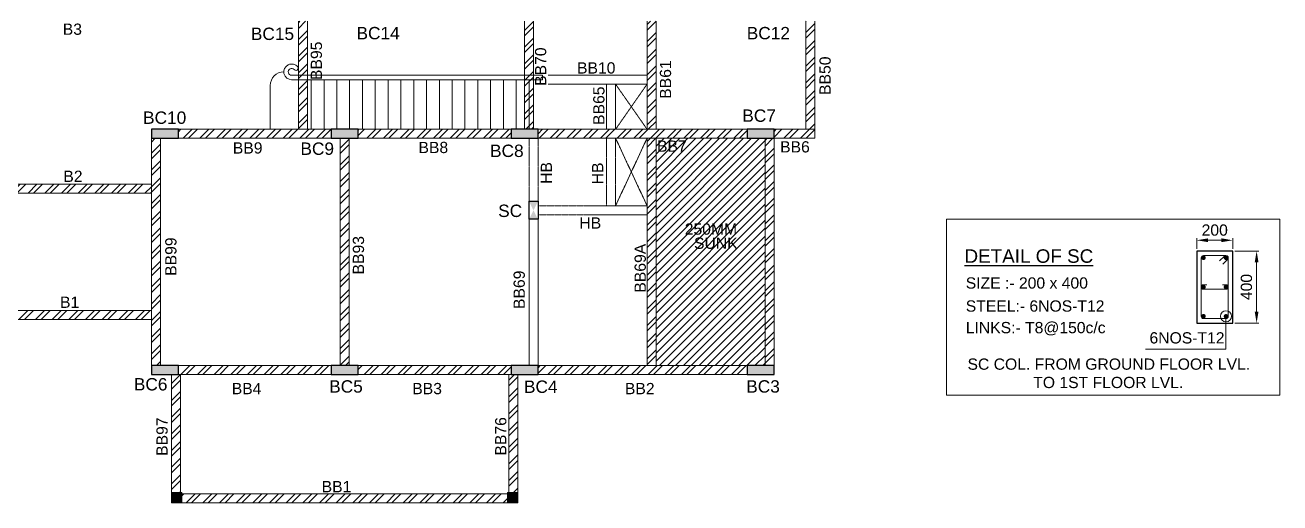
# Model space of a CAD drawing. Header units: metres. Extents: x 79516 to 173451, y -2110733 to -2039064.
# Drawn here: x 103860 to 131771, y -2091009 to -2080394 of the extents above; entities that cross this region are included whole.
import ezdxf
from ezdxf.enums import TextEntityAlignment as Align

# ---------------------------------------------------------------- set-up
doc = ezdxf.new("R2010")
doc.units = ezdxf.units.M
doc.header["$LTSCALE"] = 15
doc.header["$MEASUREMENT"] = 0
doc.header["$PDMODE"] = 35
doc.header["$PDSIZE"] = -10
doc.linetypes.add('HIDDEN', pattern=[0.375, 0.25, -0.125])
for name, color, linetype, lineweight in [('BEAM HIDDEN_ASC', 32, 'HIDDEN', 18), ('BEAM NO_ASC', 7, 'Continuous', 20), ('BEAM_ASC', 1, 'Continuous', 20), ('BRICK WALL', 8, 'Continuous', 13), ('COLUMN FLOATING_ASC', 6, 'Continuous', 30), ('COLUMN HATCH_ASC', 155, 'Continuous', 0), ('COLUMN NO._ASC', 7, 'Continuous', 25), ('COLUMN STOP_ASC', 122, 'Continuous', 20), ('COLUMN_ASC', 4, 'Continuous', 30), ('DIMENSION_ASC', 251, 'Continuous', 9), ('DUCT_ASC', 253, 'HIDDEN', 13), ('HATCH_ASC', 253, 'Continuous', 5), ('NEW COLUMN NO._ ASC', 7, 'Continuous', 25), ('STAIR_ASC', 150, 'Continuous', 13), ('STIRRUPS_ASC', 22, 'Continuous', 5), ('TEXT HEADER_ASC', 7, 'Continuous', 25), ('TEXT SCHEDULE_ASC', 7, 'Continuous', 5), ('TEXT_ASC', 7, 'Continuous', 25)]:
    doc.layers.add(name, color=color, linetype=linetype, lineweight=lineweight)
doc.layers.add('Link And Stirrups', color=4, linetype='Continuous')
doc.styles.add('ASC_DIMENSION', font='swiss.ttf', dxfattribs={"height": 250})
doc.styles.add('STANDERD ASC', font='swiss.ttf', dxfattribs={"height": 250})
doc.dimstyles.new('ASC_100mm', dxfattribs={"dimtxt": 250, "dimasz": 250, "dimexe": 50, "dimexo": 50, "dimgap": 100, "dimtad": 1, "dimdec": 0, "dimzin": 0, "dimdsep": 46, "dimtxsty": 'ASC_DIMENSION', "dimcen": 0, "dimclrd": 256, "dimclre": 256, "dimclrt": 7, "dimadec": 0, "dimazin": 0, "dimtfac": 1, "dimtdec": 0, "dimtofl": 0, "dimtmove": 0, "dimatfit": 2, "dimfxl": 1, "dimtolj": 1, "dimtzin": 0, "dimlwd": -1, "dimlwe": -1, "dimarcsym": 1})
doc.dimstyles.new('ASC_25mm', dxfattribs={"dimtxt": 250, "dimasz": 250, "dimexe": 50, "dimexo": 50, "dimgap": 100, "dimtad": 1, "dimdec": 0, "dimlfac": 0.25, "dimzin": 0, "dimdsep": 46, "dimtxsty": 'ASC_DIMENSION', "dimcen": 0, "dimclrd": 256, "dimclre": 256, "dimclrt": 7, "dimadec": 0, "dimazin": 0, "dimtfac": 1, "dimtdec": 0, "dimtofl": 0, "dimtmove": 0, "dimatfit": 2, "dimfxl": 1, "dimtolj": 1, "dimtzin": 0, "dimlwd": -1, "dimlwe": -1, "dimarcsym": 1})
pattern_1 = [(45, (-800708.77, -593580.78), (-185.61553, 185.61553), []), (45, (-800585.02, -593580.78), (-185.61553, 185.61553), [])]
pattern_2 = [(45, (-791679.156, -1371052.285), (-17.67766953, 17.67766953), [])]

# ---------------------------------------------------------------- blocks, each defined once
blk = doc.blocks.new('*D43')
at = {"layer": 'Defpoints', "color": 0, "transparency": 16777216}
for p in [(130721, -2085174), (129921, -2085413), (130721, -2085413)]:
    blk.add_point(p, dxfattribs=at)
at = {"layer": 'DIMENSION_ASC', "linetype": 'ByBlock', "transparency": 16777216}
for p, q in [((129921, -2085363), (129921, -2085124)), ((130171, -2085174), (130471, -2085174)), ((130721, -2085363), (130721, -2085124))]:
    blk.add_line(p, q, dxfattribs=at)
at = {"layer": 'DIMENSION_ASC', "transparency": 16777216}
for points in [[(130171, -2085132), (130171, -2085215), (129921, -2085174)], [(130471, -2085215), (130471, -2085132), (130721, -2085174)]]:
    blk.add_solid(points, dxfattribs=at)
at = {"layer": 'DIMENSION_ASC', "color": 7, "transparency": 16777216, "insert": (130321, -2084949), "char_height": 250, "attachment_point": 5, "style": 'ASC_DIMENSION'}
blk.add_mtext('\\A1;200', dxfattribs=at)
blk = doc.blocks.new('*D44')
at = {"layer": 'Defpoints', "color": 0, "transparency": 16777216}
for p in [(130721, -2085413), (130721, -2087013), (131252, -2087013)]:
    blk.add_point(p, dxfattribs=at)
at = {"layer": 'DIMENSION_ASC', "linetype": 'ByBlock', "transparency": 16777216}
for p, q in [((130771, -2085413), (131302, -2085413)), ((131252, -2085663), (131252, -2086763)), ((130771, -2087013), (131302, -2087013))]:
    blk.add_line(p, q, dxfattribs=at)
at = {"layer": 'DIMENSION_ASC', "transparency": 16777216}
for points in [[(131294, -2085663), (131211, -2085663), (131252, -2085413)], [(131211, -2086763), (131294, -2086763), (131252, -2087013)]]:
    blk.add_solid(points, dxfattribs=at)
at = {"layer": 'DIMENSION_ASC', "color": 7, "transparency": 16777216, "insert": (131027, -2086213), "char_height": 250, "attachment_point": 5, "rotation": 90, "style": 'ASC_DIMENSION'}
blk.add_mtext('\\A1;400', dxfattribs=at)
blk = doc.blocks.new('dwg5D38')
at = {"layer": 'STAIR_ASC'}
for p, q in [((-18, 28000, 0), (-18, 29100, 0)), ((5837, 29100, 0), (-18, 29100, 0)), ((82, 29100, 0), (82, 28000, 0)), ((367, 28000, 0), (367, 29100, 0)), ((652, 28000, 0), (652, 29100, 0)), ((937, 28000, 0), (937, 29100, 0)), ((1222, 28000, 0), (1222, 29100, 0)), ((1507, 28000, 0), (1507, 29100, 0)), ((1792, 28000, 0), (1792, 29100, 0)), ((2077, 28000, 0), (2077, 29100, 0)), ((2362, 28000, 0), (2362, 29100, 0)), ((2647, 28000, 0), (2647, 29100, 0)), ((2932, 28000, 0), (2932, 29100, 0)), ((3217, 28000, 0), (3217, 29100, 0)), ((3502, 28000, 0), (3502, 29100, 0)), ((3787, 28000, 0), (3787, 29100, 0)), ((4072, 28000, 0), (4072, 29100, 0)), ((4357, 28000, 0), (4357, 29100, 0)), ((4642, 28000, 0), (4642, 29100, 0)), ((4927, 28000, 0), (4927, 29100, 0)), ((5212, 28000, 0), (5212, 29100, 0)), ((19457, 29100, 0), (13602, 29100, 0)), ((14227, 28000, 0), (14227, 29100, 0)), ((14512, 28000, 0), (14512, 29100, 0)), ((14797, 28000, 0), (14797, 29100, 0)), ((15082, 28000, 0), (15082, 29100, 0)), ((15367, 28000, 0), (15367, 29100, 0)), ((15652, 28000, 0), (15652, 29100, 0)), ((15937, 28000, 0), (15937, 29100, 0)), ((16222, 28000, 0), (16222, 29100, 0)), ((16507, 28000, 0), (16507, 29100, 0)), ((16792, 28000, 0), (16792, 29100, 0)), ((17077, 28000, 0), (17077, 29100, 0)), ((17362, 28000, 0), (17362, 29100, 0)), ((17647, 28000, 0), (17647, 29100, 0)), ((17932, 28000, 0), (17932, 29100, 0)), ((18217, 28000, 0), (18217, 29100, 0)), ((18502, 28000, 0), (18502, 29100, 0)), ((18787, 28000, 0), (18787, 29100, 0)), ((19072, 28000, 0), (19072, 29100, 0)), ((19357, 29100, 0), (19357, 28000, 0)), ((19457, 28000, 0), (19457, 29100, 0)), ((-218, 27900, 0), (-218, 28000, 0)), ((-218, 28000, 0), (-18, 28000, 0)), ((82, 28000, 0), (5362, 28000, 0)), ((19357, 28000, 0), (14077, 28000, 0)), ((19657, 28000, 0), (19457, 28000, 0)), ((19657, 27900, 0), (19657, 28000, 0)), ((5362, 27900, 0), (-218, 27900, 0)), ((14077, 27900, 0), (19657, 27900, 0)), ((-800, 1300), (-800, 1200)), ((4780, 1300), (-800, 1300)), ((-800, 1200), (4780, 1200)), ((-600, 1200), (-600, 100)), ((-500, 100), (-500, 1200)), ((-215, 1200), (-215, 100)), ((70, 1200), (70, 100)), ((355, 1200), (355, 100)), ((640, 1200), (640, 100)), ((925, 1200), (925, 100)), ((1210, 1200), (1210, 100)), ((1495, 1200), (1495, 100)), ((1780, 1200), (1780, 100)), ((2065, 1200), (2065, 100)), ((2350, 1200), (2350, 100)), ((2635, 1200), (2635, 100)), ((2920, 1200), (2920, 100)), ((3205, 1200), (3205, 100)), ((3490, 1200), (3490, 100)), ((3775, 1200), (3775, 100)), ((4060, 1200), (4060, 100)), ((4345, 1200), (4345, 100)), ((4630, 1200), (4630, 100)), ((14560, 1300, 0), (20140, 1300, 0)), ((20140, 1200, 0), (14560, 1200, 0)), ((14710, 1200, 0), (14710, 100, 0)), ((14995, 1200, 0), (14995, 100, 0)), ((15280, 1200, 0), (15280, 100, 0)), ((15565, 1200, 0), (15565, 100, 0)), ((15850, 1200, 0), (15850, 100, 0)), ((16135, 1200, 0), (16135, 100, 0)), ((16420, 1200, 0), (16420, 100, 0)), ((16705, 1200, 0), (16705, 100, 0)), ((16990, 1200, 0), (16990, 100, 0)), ((17275, 1200, 0), (17275, 100, 0)), ((17560, 1200, 0), (17560, 100, 0)), ((17845, 1200, 0), (17845, 100, 0)), ((18130, 1200, 0), (18130, 100, 0)), ((18415, 1200, 0), (18415, 100, 0)), ((18700, 1200, 0), (18700, 100, 0)), ((18985, 1200, 0), (18985, 100, 0)), ((19270, 1200, 0), (19270, 100, 0)), ((19555, 1200, 0), (19555, 100, 0)), ((19840, 100, 0), (19840, 1200, 0)), ((19940, 1200, 0), (19940, 100, 0)), ((20140, 1300, 0), (20140, 1200, 0)), ((5255, 100), (-600, 100)), ((19940, 100, 0), (14085, 100, 0))]:
    blk.add_line(p, q, dxfattribs=at)
at = {"layer": 'STAIR_ASC', "elevation": 0}
for points in [[(5537, 27825), (5537, 27825, 0.414214), (5837, 28125), (5837, 29100)], [(13902, 27825), (13902, 27825, -0.414214), (13602, 28125), (13602, 29100)], [(4955, 1375), (4955, 1375, -0.414214), (5255, 1075), (5255, 100)], [(14385, 1375), (14385, 1375, 0.414214), (14085, 1075), (14085, 100)]]:
    blk.add_lwpolyline(points, format="xyb", dxfattribs=at)
at = {"layer": 'STAIR_ASC'}
for centre, radius, start, end in [((5362, 27825, 0), 175, 219.0153, 90), ((14077, 27825, 0), 175, 90, 320.9847), ((5267, 27744, 0), 50, 35.4902, 215.4902), ((5362, 27825, 0), 75.1, 223.7824, 89.7644), ((14078, 27825, 0), 75.1, 90.2356, 316.2176), ((14173, 27744, 0), 50, 324.5098, 144.5098), ((4685, 1456), 50, 144.5098, 324.5098), ((4780, 1375), 175, 270, 140.9847), ((4780, 1375), 75.1, 270.2356, 136.2176), ((14560, 1375, 0), 175, 39.0153, 270), ((14560, 1375, 0), 75.1, 43.7824, 269.7644), ((14655, 1456, 0), 50, 215.4902, 35.4902)]:
    blk.add_arc(centre, radius, start, end, dxfattribs=at)

msp = doc.modelspace()

# ---------------------------------------------------------------- hatches: boundary and pattern name
at = {"layer": 'BRICK WALL'}
h = msp.add_hatch(dxfattribs=at)
h.set_pattern_fill('ANSI32', color=256, scale=700, angle=180)
h.set_pattern_definition(pattern_1)
h.paths.add_polyline_path([(109939.5, -2081507.5), (109939.5, -2080307.5), (110139.5, -2080307.5), (110139.5, -2082707.5), (109939.5, -2082707.5)])
h = msp.add_hatch(dxfattribs=at)
h.set_pattern_fill('ANSI32', color=256, scale=700, angle=180)
h.set_pattern_definition(pattern_1)
h.paths.add_polyline_path([(115169.5, -2082707.5), (114969.5, -2082707.5), (114969.5, -2080307.5), (115169.5, -2080307.5)])
h = msp.add_hatch(dxfattribs=at)
h.set_pattern_fill('ANSI32', color=256, scale=700, angle=180)
h.set_pattern_definition(pattern_1)
h.paths.add_polyline_path([(117894.5, -2080307.5), (117694.5, -2080307.5), (117694.5, -2081507.5), (117694.5, -2081707.5), (117694.5, -2082707.5), (117894.5, -2082707.5)])
h = msp.add_hatch(dxfattribs=at)
h.set_pattern_fill('ANSI32', color=256, scale=700, angle=180)
h.set_pattern_definition(pattern_1)
h.paths.add_polyline_path([(121429.5, -2082707.5), (121229.5, -2082707.5), (121229.5, -2080307.5), (121429.5, -2080307.5)])
h = msp.add_hatch(dxfattribs=at)
h.set_pattern_fill('ANSI32', color=256, scale=700, angle=180)
h.set_pattern_definition(pattern_1)
h.paths.add_polyline_path([(106869.5, -2082907.5), (106669.5, -2082907.5), (106669.5, -2083929.8), (106669.5, -2083929.8), (106669.5, -2084129.8), (106669.5, -2084129.8), (106669.4, -2086732.5), (106669.4, -2086932.5), (106669.4, -2087957.5), (106869.4, -2087957.5)])
h = msp.add_hatch(dxfattribs=at)
h.set_pattern_fill('ANSI32', color=256, scale=700, angle=180)
h.set_pattern_definition(pattern_1)
h.paths.add_polyline_path([(110669.4, -2082907.5), (107269.4, -2082907.5), (107269.4, -2082707.5), (109414.4, -2082707.5), (110039.4, -2082707.5), (110239.4, -2082707.5), (110324.4, -2082707.5), (110609.4, -2082707.5), (110669.4, -2082707.5)])
h = msp.add_hatch(dxfattribs=at)
h.set_pattern_fill('ANSI32', color=256, scale=700, angle=180)
h.set_pattern_definition(pattern_1)
h.paths.add_polyline_path([(110869.5, -2087957.5), (110869.5, -2082907.5), (111069.5, -2082907.5), (111069.5, -2087957.5)])
h = msp.add_hatch(dxfattribs=at)
h.set_pattern_fill('ANSI32', color=256, scale=700, angle=180)
h.set_pattern_definition(pattern_1)
h.paths.add_polyline_path([(114669.4, -2082907.5), (114669.4, -2082707.5), (114599.4, -2082707.5), (114314.4, -2082707.5), (114029.4, -2082707.5), (113744.4, -2082707.5), (113459.4, -2082707.5), (113174.4, -2082707.5), (112889.4, -2082707.5), (112604.4, -2082707.5), (112319.4, -2082707.5), (112034.4, -2082707.5), (111749.4, -2082707.5), (111464.4, -2082707.5), (111269.4, -2082707.5), (111269.4, -2082907.5), (114669.4, -2082907.5)])
h = msp.add_hatch(dxfattribs=at)
h.set_pattern_fill('ANSI32', color=256, scale=700, angle=180)
h.set_pattern_definition(pattern_1)
h.paths.add_polyline_path([(119919.4, -2082907.5), (119919.4, -2082707.5), (117894.5, -2082707.5), (117694.5, -2082707.5), (116994.5, -2082707.5), (116794.5, -2082707.5), (115269.4, -2082707.5), (115269.5, -2082907.5), (116794.5, -2082907.5), (116994.5, -2082907.5), (117694.5, -2082907.5), (117894.5, -2082907.5), (119919.4, -2082907.5)])
h = msp.add_hatch(dxfattribs=at)
h.set_pattern_fill('ANSI32', color=256, scale=700, angle=180)
h.set_pattern_definition(pattern_1)
h.paths.add_polyline_path([(117894.5, -2087957.5), (117894.5, -2084407.4), (117894.5, -2082907.5), (117694.5, -2082907.5), (117694.5, -2084407.4), (117694.5, -2084407.4), (117694.5, -2084407.5), (117694.5, -2084607.4), (117694.5, -2087957.5)])
h = msp.add_hatch(dxfattribs=at)
h.set_pattern_fill('ANSI32', color=256, scale=700, angle=180)
h.set_pattern_definition(pattern_1)
h.paths.add_polyline_path([(120519.5, -2087957.5), (120319.5, -2087957.5), (120319.4, -2082907.5), (120519.4, -2082907.5), (120519.5, -2087957.5)])
h = msp.add_hatch(dxfattribs=at)
h.set_pattern_fill('ANSI32', color=256, scale=700, angle=180)
h.set_pattern_definition(pattern_1)
h.paths.add_polyline_path([(121429.5, -2082907.5), (120519.4, -2082907.5), (120519.4, -2082907.5), (120519.4, -2082901.6), (120519.4, -2082707.5), (120519.5, -2082707.5), (121429.5, -2082707.5)])
h = msp.add_hatch(dxfattribs=at)
h.set_pattern_fill('ANSI32', color=256, scale=700)
h.set_pattern_definition(pattern_1)
h.paths.add_polyline_path([(103229.4, -2084129.8), (103229.5, -2084129.8), (106669.5, -2084129.8), (106669.5, -2083929.8), (103229.5, -2083929.8), (103229.4, -2083929.8)])
h = msp.add_hatch(dxfattribs=at)
h.set_pattern_fill('ANSI32', color=256, scale=700)
h.set_pattern_definition(pattern_1)
h.paths.add_polyline_path([(103229.5, -2086932.5), (103229.5, -2086932.5), (106669.5, -2086932.5), (106669.5, -2086932.5), (106669.5, -2086732.5), (106669.5, -2086732.5), (103229.5, -2086732.5), (103229.5, -2086832.5)])
h = msp.add_hatch(dxfattribs=at)
h.set_pattern_fill('ANSI32', color=256, scale=700, angle=180)
h.set_pattern_definition(pattern_1)
h.paths.add_polyline_path([(107319.5, -2088157.5), (107269.4, -2088157.5), (107269.5, -2087957.5), (110669.4, -2087957.5), (110669.4, -2088157.5)])
h = msp.add_hatch(dxfattribs=at)
h.set_pattern_fill('ANSI32', color=256, scale=700, angle=180)
h.set_pattern_definition(pattern_1)
h.paths.add_polyline_path([(114619.5, -2088157.5), (111269.4, -2088157.5), (111269.5, -2087957.5), (114669.4, -2087957.5), (114669.4, -2088157.5), (114619.5, -2088157.5)])
h = msp.add_hatch(dxfattribs=at)
h.set_pattern_fill('ANSI32', color=256, scale=700, angle=180)
h.set_pattern_definition(pattern_1)
h.paths.add_polyline_path([(115269.4, -2088157.5), (115269.5, -2087957.5), (117694.5, -2087957.5), (117894.5, -2087957.5), (119919.5, -2087957.5), (119919.5, -2088157.5), (115269.5, -2088157.5)])
h = msp.add_hatch(dxfattribs=at)
h.set_pattern_fill('ANSI32', color=256, scale=700, angle=180)
h.set_pattern_definition(pattern_1)
h.paths.add_polyline_path([(107319.5, -2090778.7), (107119.5, -2090778.7), (107119.5, -2088157.5), (107269.4, -2088157.5), (107269.4, -2088157.5), (107319.5, -2088157.5), (107319.5, -2090778.7)])
h = msp.add_hatch(dxfattribs=at)
h.set_pattern_fill('ANSI32', color=256, scale=700, angle=180)
h.set_pattern_definition(pattern_1)
h.paths.add_polyline_path([(114819.4, -2090778.7), (114619.4, -2090778.7), (114619.5, -2088157.5), (114669.4, -2088157.5), (114669.4, -2088157.5), (114819.5, -2088157.5)])
h = msp.add_hatch(dxfattribs=at)
h.set_pattern_fill('ANSI32', color=256, scale=700, angle=180)
h.set_pattern_definition(pattern_1)
h.paths.add_polyline_path([(107349.4, -2091008.7), (107349.4, -2090808.7), (114589.4, -2090808.7), (114589.4, -2091008.7)])
at = {"layer": 'COLUMN HATCH_ASC'}
h = msp.add_hatch(color=256, dxfattribs=at)
h.dxf.hatch_style = 1
h.paths.add_polyline_path([(106669.5, -2082907.5), (106669.5, -2082707.5), (107269.5, -2082707.5), (107269.5, -2082907.5)])
h = msp.add_hatch(color=256, dxfattribs=at)
h.dxf.hatch_style = 1
h.paths.add_polyline_path([(110669.5, -2082907.4), (110669.5, -2082707.4), (111269.5, -2082707.4), (111269.5, -2082907.4)])
h = msp.add_hatch(color=256, dxfattribs=at)
h.dxf.hatch_style = 1
h.paths.add_polyline_path([(114669.5, -2082907.5), (114669.5, -2082707.5), (115269.5, -2082707.5), (115269.5, -2082907.5)])
h = msp.add_hatch(color=256, dxfattribs=at)
h.dxf.hatch_style = 1
h.paths.add_polyline_path([(119919.5, -2082907.5), (119919.5, -2082707.5), (120519.5, -2082707.5), (120519.5, -2082907.5)])
h = msp.add_hatch(color=256, dxfattribs=at)
h.dxf.hatch_style = 1
h.paths.add_polyline_path([(106669.5, -2088157.5), (106669.5, -2087957.5), (107269.5, -2087957.5), (107269.5, -2088157.5)])
h = msp.add_hatch(color=256, dxfattribs=at)
h.dxf.hatch_style = 1
h.paths.add_polyline_path([(110669.5, -2088157.5), (110669.5, -2087957.5), (111269.5, -2087957.5), (111269.5, -2088157.5)])
h = msp.add_hatch(color=256, dxfattribs=at)
h.dxf.hatch_style = 1
h.paths.add_polyline_path([(114669.5, -2088157.5), (114669.5, -2087957.5), (115269.5, -2087957.5), (115269.5, -2088157.5)])
h = msp.add_hatch(color=256, dxfattribs=at)
h.dxf.hatch_style = 1
h.paths.add_polyline_path([(119919.5, -2088157.5), (119919.5, -2087957.5), (120519.5, -2087957.5), (120519.5, -2088157.5)])
at = {"layer": 'COLUMN STOP_ASC'}
h = msp.add_hatch(dxfattribs=at)
h.set_pattern_fill('ANSI31', color=256, scale=200, style=0)
h.set_pattern_definition(pattern_2)
h.paths.add_polyline_path([(107119.5, -2091008.7), (107119.5, -2090778.7), (107349.5, -2090778.7), (107349.5, -2091008.7)])
h = msp.add_hatch(dxfattribs=at)
h.set_pattern_fill('ANSI31', color=256, scale=200, style=0)
h.set_pattern_definition(pattern_2)
h.paths.add_polyline_path([(114589.5, -2090778.7), (114589.5, -2091008.7), (114819.5, -2091008.7), (114819.5, -2090778.7)])
at = {"layer": 'HATCH_ASC'}
h = msp.add_hatch(dxfattribs=at)
h.set_pattern_fill('ANSI31', color=256, scale=1000, angle=360, style=0)
h.set_pattern_definition([(45, (-866471.82, -755388.84), (-88.388348, 88.388348), [])])
h.paths.add_polyline_path([(117894.5, -2087957.5), (117894.5, -2082907.5), (119919.5, -2082907.5), (120319.4, -2082907.5), (120319.5, -2087957.5), (119919.5, -2087957.5)])
h.paths.add_polyline_path([(118479.5, -2084735.7), (118479.5, -2085121.1), (119719.9, -2085121.1), (119719.9, -2084735.7)], flags=24)
h.paths.add_polyline_path([(118688.4, -2085041.7), (118688.4, -2085436.8), (119755.3, -2085436.8), (119755.3, -2085041.7)], flags=24)
h.paths.add_polyline_path([(117884.9, -2082887.7), (117884.9, -2083262.7), (118622.8, -2083262.7), (118622.8, -2082887.7)], flags=24)

# ---------------------------------------------------------------- linework, layer by layer
at = {"layer": 'BEAM HIDDEN_ASC'}
for p, q in [((115069.5, -2084307.5, -4047.6), (115069.5, -2082907.5, -4047.6)), ((115269.5, -2084307.5, -4047.6), (115269.5, -2082907.5, -4047.6)), ((116794.5, -2082907.5, -4047.6), (116794.5, -2084407.5, -4047.6)), ((116994.5, -2082907.5, -4047.6), (116994.5, -2084407.5, -4047.6)), ((117694.5, -2084407.4, -4047.6), (115269.5, -2084407.5, -4047.6)), ((117694.5, -2084607.4, -4047.6), (115269.5, -2084607.5, -4047.6))]:
    msp.add_line(p, q, dxfattribs=at)
at = {"layer": 'BEAM_ASC'}
for p, q in [((109939.5, -2080307.5, -4047.6), (109939.5, -2082707.5, -4047.6)), ((110139.5, -2080307.5, -4047.6), (110139.5, -2082707.5, -4047.6)), ((114969.5, -2080307.5, -4047.6), (114969.5, -2082707.5, -4047.6)), ((115169.5, -2080307.5, -4047.6), (115169.5, -2082707.5, -4047.6)), ((117694.5, -2080307.5, -4047.6), (117694.5, -2082707.5, -4047.6)), ((117894.5, -2080307.5, -4047.6), (117894.5, -2082707.5, -4047.6)), ((121229.5, -2082707.5, -4047.6), (121229.5, -2080307.5, -4047.6)), ((121429.5, -2082707.5, -4047.6), (121429.5, -2080307.5, -4047.6)), ((117694.5, -2081507.5, -4047.6), (115494.5, -2081507.5, -4047.6)), ((117694.5, -2081707.5, -4047.6), (115494.5, -2081707.5, -4047.6)), ((116794.5, -2081707.5, -4047.6), (116794.5, -2082707.5, -4047.6)), ((116994.5, -2081707.5, -4047.6), (116994.5, -2082707.5, -4047.6)), ((106669.5, -2082907.5, -4047.6), (106669.5, -2087957.5, -4047.6)), ((106869.5, -2082907.5, -4047.6), (106869.5, -2087957.5, -4047.6)), ((110669.5, -2082707.5, -4047.6), (107269.5, -2082707.5, -4047.6)), ((110669.5, -2082907.5, -4047.6), (107269.5, -2082907.5, -4047.6)), ((110869.5, -2082907.5, -4047.6), (110869.5, -2087957.5, -4047.6)), ((111069.5, -2082907.5, -4047.6), (111069.5, -2087957.5, -4047.6)), ((114669.5, -2082707.5, -4047.6), (111269.5, -2082707.5, -4047.6)), ((114669.5, -2082907.5, -4047.6), (111269.5, -2082907.5, -4047.6)), ((119919.4, -2082707.5, -4047.6), (115269.5, -2082707.5, -4047.6)), ((119919.4, -2082907.5, -4047.6), (115269.5, -2082907.5, -4047.6)), ((117694.5, -2082907.5, -4047.6), (117694.5, -2087957.5, -4047.6)), ((117894.5, -2082907.5, -4047.6), (117894.5, -2087957.5, -4047.6)), ((120319.5, -2087957.5, -4047.6), (120319.4, -2082907.5, -4047.6)), ((120519.5, -2087957.5, -4047.6), (120519.4, -2082907.5, -4047.6)), ((120519.5, -2082707.5, -4047.6), (121429.5, -2082707.5, -4047.6)), ((120519.5, -2082907.5, -4047.6), (121429.5, -2082907.5, -4047.6)), ((121429.5, -2082907.5, -4047.6), (121429.5, -2082707.5, -4047.6)), ((115069.5, -2087957.5, -4047.6), (115069.5, -2084707.5, -4047.6)), ((115269.5, -2087957.5, -4047.6), (115269.5, -2084707.5, -4047.6)), ((110669.5, -2087957.5, -4047.6), (107269.5, -2087957.5, -4047.6)), ((114669.5, -2087957.5, -4047.6), (111269.5, -2087957.5, -4047.6)), ((119919.5, -2087957.5, -4047.6), (115269.5, -2087957.5, -4047.6)), ((107119.5, -2088157.5, -4047.6), (107119.5, -2090778.7, -4047.6)), ((110669.5, -2088157.5, -4047.6), (107269.5, -2088157.5, -4047.6)), ((107319.5, -2088157.5, -4047.6), (107319.5, -2090778.7, -4047.6)), ((114669.5, -2088157.5, -4047.6), (111269.5, -2088157.5, -4047.6)), ((114619.5, -2090778.7, -4047.6), (114619.5, -2088158.7, -4047.6)), ((114819.5, -2090778.7, -4047.6), (114819.5, -2088158.7, -4047.6)), ((119919.5, -2088157.5, -4047.6), (115269.5, -2088157.5, -4047.6)), ((107349.5, -2090808.7, -4047.6), (114589.5, -2090808.7, -4047.6)), ((107349.5, -2091008.7, -4047.6), (114589.5, -2091008.7, -4047.6))]:
    msp.add_line(p, q, dxfattribs=at)
at = {"layer": 'BEAM_ASC', "elevation": -4047.6}
for points in [[(103229.4, -2083929.8), (106669.5, -2083929.8), (106669.5, -2084129.8), (103229.4, -2084129.8)], [(103229.5, -2086732.5), (106669.5, -2086732.5), (106669.5, -2086932.5), (103229.5, -2086932.5)]]:
    msp.add_lwpolyline(points, close=True, dxfattribs=at)
at = {"layer": 'COLUMN FLOATING_ASC', "ltscale": 5, "elevation": -4047.6}
msp.add_lwpolyline([(115069.5, -2084307.5), (115269.5, -2084307.5), (115269.5, -2084707.5), (115069.5, -2084707.5)], close=True, dxfattribs=at)
at = {"layer": 'COLUMN FLOATING_ASC', "ltscale": 5}
msp.add_lwpolyline([(129921.2, -2085413.3), (129921.2, -2087013.3), (130721.2, -2087013.3), (130721.2, -2085413.3)], close=True, dxfattribs=at)
msp.add_solid([(115269.5, -2084307.5, -4047.6), (115069.5, -2084707.5, -4047.6), (115069.5, -2084307.5, -4047.6), (115269.5, -2084707.5, -4047.6)], dxfattribs=at)
at = {"layer": 'COLUMN STOP_ASC', "elevation": -4047.6}
for points in [[(107349.5, -2091008.7), (107119.5, -2091008.7), (107119.5, -2090778.7), (107349.5, -2090778.7)], [(114589.5, -2091008.7), (114819.5, -2091008.7), (114819.5, -2090778.7), (114589.5, -2090778.7)]]:
    msp.add_lwpolyline(points, close=True, dxfattribs=at)
at = {"layer": 'COLUMN_ASC', "elevation": -4047.6}
for points in [[(107269.5, -2082907.5), (107269.5, -2082707.5), (106669.5, -2082707.5), (106669.5, -2082907.5)], [(111269.5, -2082907.4), (111269.5, -2082707.4), (110669.5, -2082707.4), (110669.5, -2082907.4)], [(115269.5, -2082907.5), (115269.5, -2082707.5), (114669.5, -2082707.5), (114669.5, -2082907.5)], [(120519.5, -2082907.5), (120519.5, -2082707.5), (119919.5, -2082707.5), (119919.5, -2082907.5)], [(107269.5, -2088157.5), (107269.5, -2087957.5), (106669.5, -2087957.5), (106669.5, -2088157.5)], [(111269.5, -2088157.5), (111269.5, -2087957.5), (110669.5, -2087957.5), (110669.5, -2088157.5)], [(115269.5, -2088157.5), (115269.5, -2087957.5), (114669.5, -2087957.5), (114669.5, -2088157.5)], [(120519.5, -2088157.5), (120519.5, -2087957.5), (119919.5, -2087957.5), (119919.5, -2088157.5)]]:
    msp.add_lwpolyline(points, close=True, dxfattribs=at)
at = {"layer": 'DUCT_ASC'}
for p, q in [((116994.5, -2081707.5, -4047.6), (117694.5, -2082707.5, -4047.6)), ((117693.5, -2081707.5, -4047.6), (116994.5, -2082707.5, -4047.6)), ((117694.5, -2082907.5, -4047.6), (116994.5, -2084407.5, -4047.6)), ((116994.5, -2082907.5, -4047.6), (117694.5, -2084407.5, -4047.6))]:
    msp.add_line(p, q, dxfattribs=at)
at = {"layer": 'DUCT_ASC', "color": 3, "linetype": 'ByBlock'}
msp.add_lwpolyline([(124354, -2084708.2), (131770.7, -2084708.2), (131770.7, -2088612.7), (124354, -2088612.7)], close=True, dxfattribs=at)
at = {"layer": 'Link And Stirrups', "const_width": 50}
for points in [[(130071.2, -2085538.3, 1), (130071.2, -2085588.3, 1)], [(130571.2, -2085538.3, 1), (130571.2, -2085588.3, 1)], [(130071.2, -2086188.3, 1), (130071.2, -2086238.3, 1)], [(130571.2, -2086188.3, 1), (130571.2, -2086238.3, 1)], [(130071.2, -2086838.3, 1), (130071.2, -2086888.3, 1)], [(130571.2, -2086838.3, 1), (130571.2, -2086888.3, 1)]]:
    msp.add_lwpolyline(points, format="xyb", close=True, dxfattribs=at)
at = {"layer": 'STIRRUPS_ASC'}
for points in [[(130429.8, -2085634.1), (130535.8, -2085528, -0.6681786), (130621.2, -2085563.3), (130621.2, -2086863.3, -0.4142136), (130571.2, -2086913.3), (130071.2, -2086913.3, -0.4142136), (130021.2, -2086863.3), (130021.2, -2085563.3, -0.4142136), (130071.2, -2085513.3), (130571.2, -2085513.3, -0.6681786), (130606.6, -2085598.7), (130500.5, -2085704.8)], [(130496.2, -2086163.3), (130571.2, -2086163.3, -1), (130571.2, -2086263.3), (130071.2, -2086263.3, -1), (130071.2, -2086163.3), (130146.2, -2086163.3)]]:
    msp.add_lwpolyline(points, format="xyb", dxfattribs=at)

# ---------------------------------------------------------------- block references
at = {"layer": 'STAIR_ASC'}
msp.add_blockref('dwg5D38', (95229.5, -2082807.5, -4047.6), dxfattribs=at)

# ---------------------------------------------------------------- texts
at = {"layer": 'BEAM NO_ASC', "style": 'STANDERD ASC'}
for s, rotation, p in [('B3', 0, (104911.4, -2080684.4, -4047.6)), ('BB95', 90, (110538.6, -2081186.6, -4047.6)), ('BB70', 90, (115526.9, -2081316.9, 0)), ('BB10', 360, (116564.3, -2081544.7, -4047.6)), ('BB61', 90, (118304.2, -2081603.2, -4047.6)), ('BB50', 90, (121853.8, -2081518.1, -4047.6)), ('BB65', 90, (116821.9, -2082184.3, -4047.6)), ('BB9', 360, (108810.6, -2083322.8, -4047.6)), ('BB8', 360, (112940.5, -2083312.3, -4047.6)), ('BB7', 360, (118246.1, -2083282.2, -4047.6)), ('BB6', 360, (120984, -2083298.8, -4047.6)), ('HB', 90, (115654.2, -2083677.9, -4047.6)), ('HB', 90, (116794.3, -2083687.6, -4047.6)), ('B2', 0, (104924.7, -2083953, -8095.1)), ('HB', 360, (116432.1, -2084989.9, -4047.6)), ('BB99', 90, (107302.1, -2085537.9, -4047.6)), ('BB93', 90, (111474.4, -2085506.6, -4047.6)), ('BB69A', 90, (117741.8, -2085794.6, -4047.6)), ('BB69', 90, (115050.3, -2086274.4, -4047.6)), ('B1', 0, (104851.9, -2086750.7, -4047.6)), ('BB4', 360, (108786.8, -2088669, -4047.6)), ('BB3', 360, (112801.8, -2088669, -4047.6)), ('BB2', 360, (117531.8, -2088669, -4047.6)), ('BB97', 90, (107105.9, -2089537.5, -4047.6)), ('BB76', 90, (114639.7, -2089530.9, -4047.6)), ('BB1', 360, (110787, -2090847.5, -4047.6))]:
    msp.add_text(s, height=250, rotation=rotation, dxfattribs=at).set_placement(p, align=Align.BOTTOM_CENTER)
at = {"layer": 'COLUMN NO._ASC', "style": 'STANDERD ASC'}
msp.add_text('SC', height=275, dxfattribs=at).set_placement((114648.9, -2084739.8, -4047.6), align=Align.BOTTOM_CENTER)
at = {"layer": 'NEW COLUMN NO._ ASC', "color": 3, "style": 'STANDERD ASC'}
for s, p in [('BC14', (111712.2, -2080791.9, -4047.6)), ('BC12', (120392.3, -2080791.9, -4047.6)), ('BC15', (109362.4, -2080806.9, -4047.6)), ('BC10', (106964.6, -2082670.1, -4047.6)), ('BC7', (120186.4, -2082624.9, 0)), ('BC9', (110358, -2083359)), ('BC8', (114575.6, -2083406.6)), ('BC6', (106653, -2088593.4, 0)), ('BC5', (110997.8, -2088641.9, -4047.6)), ('BC4', (115330.4, -2088647.5, -4047.6)), ('BC3', (120274.2, -2088641.9, -4047.6))]:
    msp.add_text(s, height=275, dxfattribs=at).set_placement(p, align=Align.BOTTOM_CENTER)
at = {"layer": 'TEXT HEADER_ASC', "color": 1, "style": 'STANDERD ASC'}
msp.add_text('%%UDETAIL OF SC', height=300, dxfattribs=at).set_placement((124755.4, -2085525), align=Align.MIDDLE_LEFT)
at = {"layer": 'TEXT SCHEDULE_ASC', "style": 'STANDERD ASC'}
for s, p in [('SIZE :- 200 x 400', (124783.1, -2086122.9)), ('STEEL:- 6NOS-T12', (124783.1, -2086634.8)), ('LINKS:- T8@150c/c', (124783.1, -2087114.4)), ('6NOS-T12', (128870, -2087342.4))]:
    msp.add_text(s, height=250, dxfattribs=at).set_placement(p, align=Align.MIDDLE_LEFT)
for s, p in [('SC COL. FROM GROUND FLOOR LVL. ', (128014, -2087925.7)), ('TO 1ST FLOOR LVL.', (127952.8, -2088333.3))]:
    msp.add_text(s, height=250, dxfattribs=at).set_placement(p, align=Align.MIDDLE_CENTER)
at = {"layer": 'TEXT_ASC', "color": 3, "style": 'STANDERD ASC'}
for s, p in [('250MM', (118533.1, -2085049.9, -4047.6)), ('SUNK', (118739, -2085364, -4047.6))]:
    msp.add_text(s, height=250, dxfattribs=at).set_placement(p)

# ---------------------------------------------------------------- dimensions: what is measured, and where the dimension line sits
at = {"layer": 'DIMENSION_ASC', "linetype": 'ByBlock'}
dim = msp.add_linear_dim(base=(130721.2, -2085173.6), p1=(129921.2, -2085413.3), p2=(130721.2, -2085413.3), dimstyle='ASC_25mm', override={"dimarcsym": 1}, dxfattribs=at)
dim.commit()
dim.dimension.update_dxf_attribs({"geometry": '*D43', "text_midpoint": (130321.2, -2084948.6)})
dim = msp.add_linear_dim(base=(131252.5, -2087013.3), p1=(130721.2, -2085413.3), p2=(130721.2, -2087013.3), angle=90, dimstyle='ASC_25mm', override={"dimarcsym": 1}, dxfattribs=at)
dim.commit()
dim.dimension.update_dxf_attribs({"geometry": '*D44', "text_midpoint": (131027.5, -2086213.3)})

# ---------------------------------------------------------------- leaders
at = {"layer": 'DIMENSION_ASC'}
msp.add_leader([(130571.2, -2086863.3), (130571.2, -2087592.4), (128779.8, -2087592.4)], dimstyle='ASC_100mm', override={"dimexe": 100, "dimexo": 100, "dimtad": 0, "dimldrblk": 'Origin'}, dxfattribs=at)

doc.saveas('drawing.dxf')
